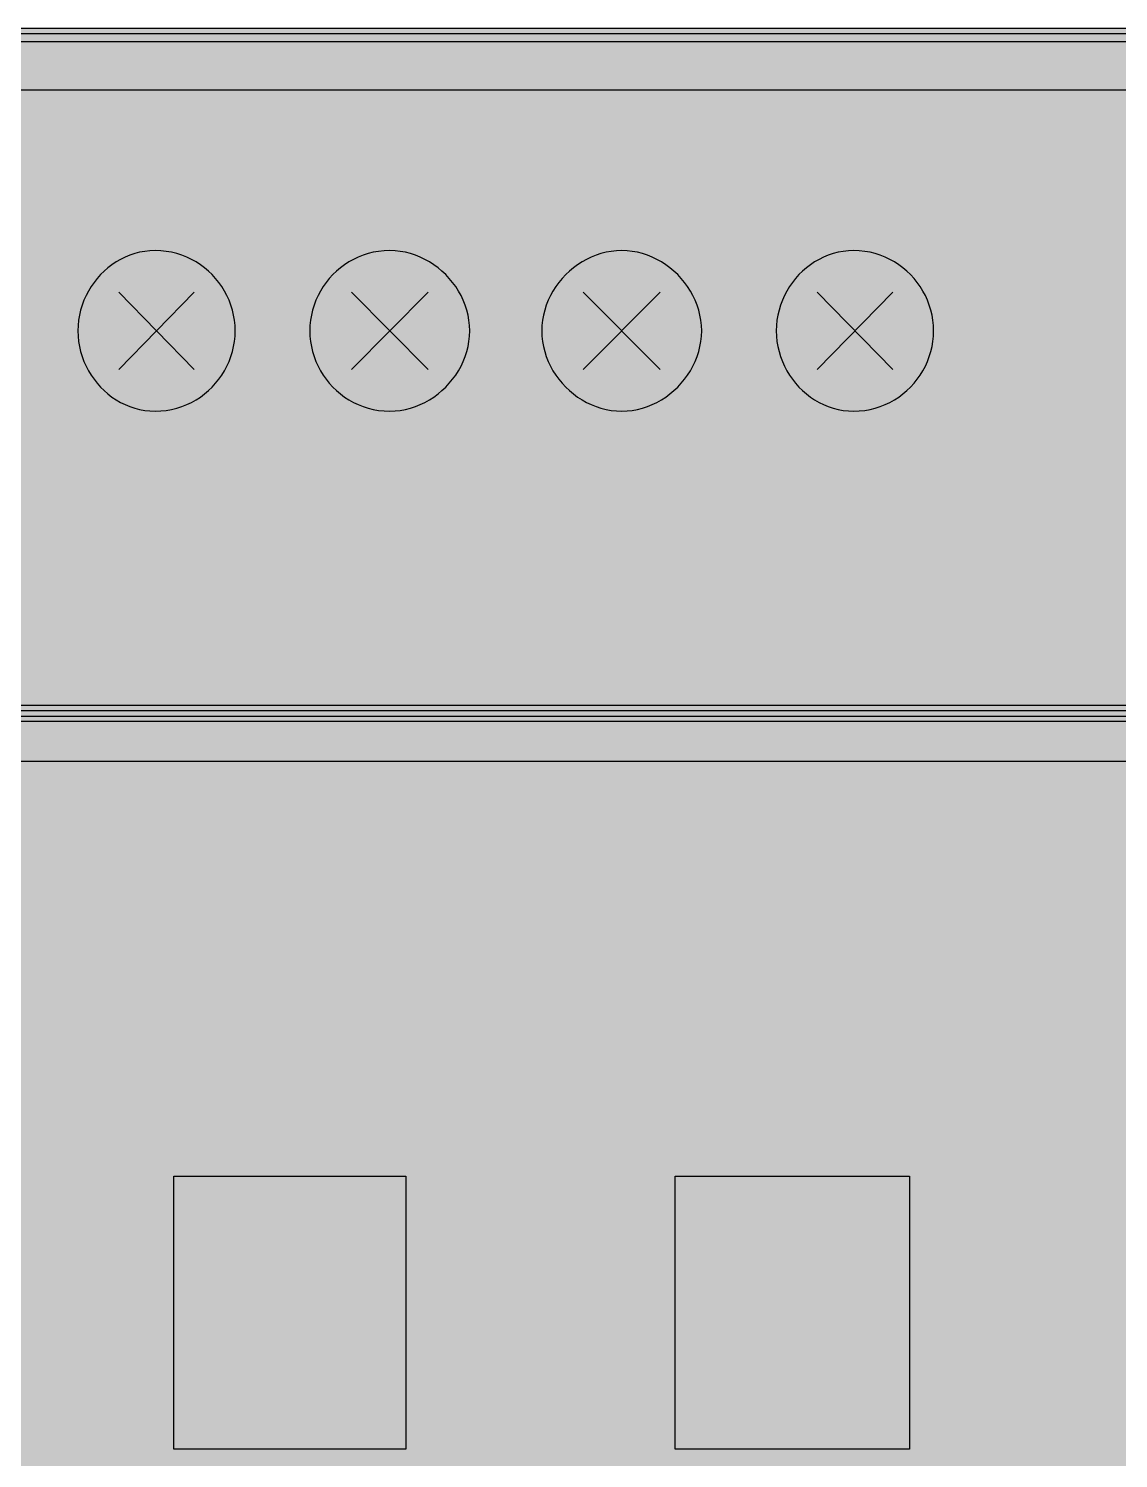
# Model space of a CAD drawing. Header units: millimetres. Extents: x 0 to 966, y -664 to 90.
# Drawn here: x 107.65 to 143.53, y -87.07 to -40 of the extents above; entities that cross this region are included whole.
import ezdxf

# ---------------------------------------------------------------- set-up
doc = ezdxf.new("R2010")
doc.units = ezdxf.units.MM
for name, color, linetype in [('HDL_BODY', 7, 'Continuous'), ('HDL_COLOUR', 7, 'Continuous'), ('HDL_DETAIL', 7, 'Continuous'), ('HDL_PRINT', 7, 'Continuous')]:
    doc.layers.add(name, color=color, linetype=linetype)

# ---------------------------------------------------------------- blocks, each defined once
blk = doc.blocks.new('M_R12.16.1-CD_FRONT')
at = {"layer": 'HDL_BODY', "true_color": 0x202126}
blk.add_hatch(color=250, dxfattribs=at).paths.add_polyline_path([(0, 0), (216, 0), (216, 90), (0, 90)])
at = {"layer": 'HDL_BODY', "true_color": 0x2a2a30}
blk.add_hatch(color=250, dxfattribs=at).paths.add_polyline_path([(0.4, 20.52), (215.6, 20.52), (215.6, 68.31), (0.4, 68.31)])
at = {"layer": 'HDL_COLOUR', "true_color": 0x1a332c}
for points in [[(114.452, 80.05), (114.446, 80.225), (114.428, 80.398), (114.4, 80.568), (114.36, 80.735), (114.31, 80.898), (114.25, 81.057), (114.18, 81.212), (114.1, 81.361), (114.011, 81.505), (113.914, 81.643), (113.808, 81.775), (113.694, 81.9), (113.572, 82.017), (113.443, 82.126), (113.306, 82.228), (113.163, 82.32), (113.014, 82.404), (112.858, 82.478), (112.697, 82.541), (112.531, 82.594), (112.359, 82.637), (112.183, 82.667), (112.003, 82.686), (111.818, 82.692), (111.644, 82.686), (111.473, 82.667), (111.306, 82.637), (111.142, 82.594), (110.983, 82.541), (110.828, 82.478), (110.678, 82.404), (110.534, 82.32), (110.395, 82.228), (110.263, 82.126), (110.137, 82.017), (110.018, 81.9), (109.907, 81.775), (109.803, 81.643), (109.707, 81.505), (109.619, 81.361), (109.541, 81.212), (109.472, 81.057), (109.412, 80.898), (109.362, 80.735), (109.323, 80.568), (109.294, 80.398), (109.277, 80.225), (109.271, 80.05), (109.277, 79.875), (109.294, 79.702), (109.323, 79.532), (109.362, 79.365), (109.412, 79.202), (109.472, 79.043), (109.541, 78.888), (109.619, 78.739), (109.707, 78.595), (109.803, 78.457), (109.907, 78.325), (110.018, 78.201), (110.137, 78.083), (110.263, 77.974), (110.395, 77.872), (110.534, 77.78), (110.678, 77.696), (110.828, 77.623), (110.983, 77.559), (111.142, 77.506), (111.306, 77.464), (111.473, 77.433), (111.644, 77.414), (111.818, 77.408), (112.003, 77.414), (112.183, 77.433), (112.359, 77.464), (112.531, 77.506), (112.697, 77.559), (112.858, 77.623), (113.014, 77.696), (113.163, 77.78), (113.306, 77.872), (113.443, 77.974), (113.572, 78.083), (113.694, 78.201), (113.808, 78.325), (113.914, 78.457), (114.011, 78.595), (114.1, 78.739), (114.18, 78.888), (114.25, 79.043), (114.31, 79.202), (114.36, 79.365), (114.4, 79.532), (114.428, 79.702), (114.446, 79.875), (114.452, 80.05)], [(122.174, 80.05), (122.168, 80.225), (122.149, 80.398), (122.119, 80.568), (122.077, 80.735), (122.024, 80.898), (121.96, 81.057), (121.887, 81.212), (121.803, 81.361), (121.711, 81.505), (121.61, 81.643), (121.501, 81.775), (121.384, 81.9), (121.26, 82.017), (121.129, 82.126), (120.991, 82.228), (120.848, 82.32), (120.699, 82.404), (120.545, 82.478), (120.386, 82.541), (120.223, 82.594), (120.057, 82.637), (119.888, 82.667), (119.715, 82.686), (119.541, 82.692), (119.356, 82.686), (119.175, 82.667), (118.999, 82.637), (118.827, 82.594), (118.661, 82.541), (118.5, 82.478), (118.344, 82.404), (118.195, 82.32), (118.052, 82.228), (117.915, 82.126), (117.786, 82.017), (117.664, 81.9), (117.55, 81.775), (117.444, 81.643), (117.347, 81.505), (117.258, 81.361), (117.179, 81.212), (117.109, 81.057), (117.049, 80.898), (116.999, 80.735), (116.959, 80.568), (116.931, 80.398), (116.913, 80.225), (116.907, 80.05), (116.913, 79.875), (116.931, 79.702), (116.959, 79.532), (116.999, 79.365), (117.049, 79.202), (117.109, 79.043), (117.179, 78.888), (117.258, 78.739), (117.347, 78.595), (117.444, 78.457), (117.55, 78.325), (117.664, 78.201), (117.786, 78.083), (117.915, 77.974), (118.052, 77.872), (118.195, 77.78), (118.344, 77.696), (118.5, 77.623), (118.661, 77.559), (118.827, 77.506), (118.999, 77.464), (119.175, 77.433), (119.356, 77.414), (119.541, 77.408), (119.715, 77.414), (119.888, 77.433), (120.057, 77.464), (120.223, 77.506), (120.386, 77.559), (120.545, 77.623), (120.699, 77.696), (120.848, 77.78), (120.991, 77.872), (121.129, 77.974), (121.26, 78.083), (121.384, 78.201), (121.501, 78.325), (121.61, 78.457), (121.711, 78.595), (121.803, 78.739), (121.887, 78.888), (121.96, 79.043), (122.024, 79.202), (122.077, 79.365), (122.119, 79.532), (122.149, 79.702), (122.168, 79.875), (122.174, 80.05)], [(129.811, 80.05), (129.804, 80.225), (129.786, 80.398), (129.755, 80.568), (129.713, 80.735), (129.66, 80.898), (129.597, 81.057), (129.523, 81.212), (129.44, 81.361), (129.348, 81.505), (129.247, 81.643), (129.138, 81.775), (129.021, 81.9), (128.896, 82.017), (128.765, 82.126), (128.628, 82.228), (128.484, 82.32), (128.335, 82.404), (128.181, 82.478), (128.023, 82.541), (127.86, 82.594), (127.694, 82.637), (127.524, 82.667), (127.352, 82.686), (127.177, 82.692), (127.003, 82.686), (126.831, 82.667), (126.661, 82.637), (126.495, 82.594), (126.332, 82.541), (126.174, 82.478), (126.02, 82.404), (125.871, 82.32), (125.727, 82.228), (125.59, 82.126), (125.458, 82.017), (125.334, 81.9), (125.217, 81.775), (125.108, 81.643), (125.007, 81.505), (124.915, 81.361), (124.832, 81.212), (124.758, 81.057), (124.694, 80.898), (124.642, 80.735), (124.6, 80.568), (124.569, 80.398), (124.55, 80.225), (124.544, 80.05), (124.55, 79.875), (124.569, 79.702), (124.6, 79.532), (124.642, 79.365), (124.694, 79.202), (124.758, 79.043), (124.832, 78.888), (124.915, 78.739), (125.007, 78.595), (125.108, 78.457), (125.217, 78.325), (125.334, 78.201), (125.458, 78.083), (125.59, 77.974), (125.727, 77.872), (125.871, 77.78), (126.02, 77.696), (126.174, 77.623), (126.332, 77.559), (126.495, 77.506), (126.661, 77.464), (126.831, 77.433), (127.003, 77.414), (127.177, 77.408), (127.352, 77.414), (127.524, 77.433), (127.694, 77.464), (127.86, 77.506), (128.023, 77.559), (128.181, 77.623), (128.335, 77.696), (128.484, 77.78), (128.628, 77.872), (128.765, 77.974), (128.896, 78.083), (129.021, 78.201), (129.138, 78.325), (129.247, 78.457), (129.348, 78.595), (129.44, 78.739), (129.523, 78.888), (129.597, 79.043), (129.66, 79.202), (129.713, 79.365), (129.755, 79.532), (129.786, 79.702), (129.804, 79.875), (129.811, 80.05)], [(137.447, 80.05), (137.441, 80.225), (137.424, 80.398), (137.395, 80.568), (137.356, 80.735), (137.306, 80.898), (137.245, 81.057), (137.175, 81.212), (137.096, 81.361), (137.007, 81.505), (136.909, 81.643), (136.803, 81.775), (136.689, 81.9), (136.567, 82.017), (136.438, 82.126), (136.302, 82.228), (136.159, 82.32), (136.009, 82.404), (135.854, 82.478), (135.693, 82.541), (135.526, 82.594), (135.355, 82.637), (135.179, 82.667), (134.998, 82.686), (134.814, 82.692), (134.64, 82.686), (134.469, 82.667), (134.301, 82.637), (134.138, 82.594), (133.978, 82.541), (133.823, 82.478), (133.674, 82.404), (133.529, 82.32), (133.391, 82.228), (133.258, 82.126), (133.133, 82.017), (133.014, 81.9), (132.902, 81.775), (132.798, 81.643), (132.702, 81.505), (132.615, 81.361), (132.536, 81.212), (132.467, 81.057), (132.407, 80.898), (132.358, 80.735), (132.318, 80.568), (132.29, 80.398), (132.272, 80.225), (132.266, 80.05), (132.272, 79.875), (132.29, 79.702), (132.318, 79.532), (132.358, 79.365), (132.407, 79.202), (132.467, 79.043), (132.536, 78.888), (132.615, 78.739), (132.702, 78.595), (132.798, 78.457), (132.902, 78.325), (133.014, 78.201), (133.133, 78.083), (133.258, 77.974), (133.391, 77.872), (133.529, 77.78), (133.674, 77.696), (133.823, 77.623), (133.978, 77.559), (134.138, 77.506), (134.301, 77.464), (134.469, 77.433), (134.64, 77.414), (134.814, 77.408), (134.998, 77.414), (135.179, 77.433), (135.355, 77.464), (135.526, 77.506), (135.693, 77.559), (135.854, 77.623), (136.009, 77.696), (136.159, 77.78), (136.302, 77.872), (136.438, 77.974), (136.567, 78.083), (136.689, 78.201), (136.803, 78.325), (136.909, 78.457), (137.007, 78.595), (137.096, 78.739), (137.175, 78.888), (137.245, 79.043), (137.306, 79.202), (137.356, 79.365), (137.395, 79.532), (137.424, 79.702), (137.441, 79.875), (137.447, 80.05)]]:
    blk.add_hatch(color=250, dxfattribs=at).paths.add_polyline_path(points)
at = {"layer": 'HDL_COLOUR', "true_color": 0x9ea4a8}
for points in [[(113.675, 80.05), (113.659, 80.291), (113.613, 80.529), (113.537, 80.758), (113.432, 80.975), (113.3, 81.176), (113.144, 81.358), (112.965, 81.517), (112.768, 81.652), (112.555, 81.759), (112.331, 81.837), (112.098, 81.884), (111.861, 81.9), (111.625, 81.884), (111.392, 81.837), (111.167, 81.759), (110.955, 81.652), (110.757, 81.517), (110.579, 81.358), (110.423, 81.176), (110.291, 80.975), (110.186, 80.758), (110.11, 80.529), (110.064, 80.291), (110.048, 80.05), (110.064, 79.809), (110.11, 79.571), (110.186, 79.342), (110.291, 79.125), (110.423, 78.924), (110.579, 78.742), (110.757, 78.583), (110.955, 78.448), (111.167, 78.341), (111.392, 78.264), (111.625, 78.216), (111.861, 78.2), (112.098, 78.216), (112.331, 78.264), (112.555, 78.341), (112.768, 78.448), (112.965, 78.583), (113.144, 78.742), (113.3, 78.924), (113.432, 79.125), (113.537, 79.342), (113.613, 79.571), (113.659, 79.809)], [(121.384, 80.05), (121.368, 80.291), (121.321, 80.529), (121.244, 80.758), (121.137, 80.975), (121.003, 81.176), (120.844, 81.358), (120.663, 81.517), (120.463, 81.652), (120.246, 81.759), (120.018, 81.837), (119.781, 81.884), (119.541, 81.9), (119.3, 81.884), (119.064, 81.837), (118.835, 81.759), (118.619, 81.652), (118.419, 81.517), (118.237, 81.358), (118.078, 81.176), (117.944, 80.975), (117.838, 80.758), (117.76, 80.529), (117.713, 80.291), (117.697, 80.05), (117.713, 79.809), (117.76, 79.571), (117.838, 79.342), (117.944, 79.125), (118.078, 78.924), (118.237, 78.742), (118.419, 78.583), (118.619, 78.448), (118.835, 78.341), (119.064, 78.264), (119.3, 78.216), (119.541, 78.2), (119.781, 78.216), (120.018, 78.264), (120.246, 78.341), (120.463, 78.448), (120.663, 78.583), (120.844, 78.742), (121.003, 78.924), (121.137, 79.125), (121.244, 79.342), (121.321, 79.571), (121.368, 79.809)], [(129.021, 80.05), (129.005, 80.291), (128.958, 80.529), (128.88, 80.758), (128.774, 80.975), (128.64, 81.176), (128.481, 81.358), (128.3, 81.517), (128.099, 81.652), (127.883, 81.759), (127.654, 81.837), (127.418, 81.884), (127.177, 81.9), (126.937, 81.884), (126.7, 81.837), (126.472, 81.759), (126.256, 81.652), (126.055, 81.517), (125.874, 81.358), (125.715, 81.176), (125.581, 80.975), (125.474, 80.758), (125.397, 80.529), (125.35, 80.291), (125.334, 80.05), (125.35, 79.809), (125.397, 79.571), (125.474, 79.342), (125.581, 79.125), (125.715, 78.924), (125.874, 78.742), (126.055, 78.583), (126.256, 78.448), (126.472, 78.341), (126.7, 78.264), (126.937, 78.216), (127.177, 78.2), (127.418, 78.216), (127.654, 78.264), (127.883, 78.341), (128.099, 78.448), (128.3, 78.583), (128.481, 78.742), (128.64, 78.924), (128.774, 79.125), (128.88, 79.342), (128.958, 79.571), (129.005, 79.809)], [(136.67, 80.05), (136.655, 80.291), (136.608, 80.529), (136.532, 80.758), (136.427, 80.975), (136.295, 81.176), (136.139, 81.358), (135.961, 81.517), (135.763, 81.652), (135.551, 81.759), (135.326, 81.837), (135.094, 81.884), (134.857, 81.9), (134.62, 81.884), (134.388, 81.837), (134.163, 81.759), (133.95, 81.652), (133.753, 81.517), (133.575, 81.358), (133.418, 81.176), (133.286, 80.975), (133.182, 80.758), (133.105, 80.529), (133.059, 80.291), (133.044, 80.05), (133.059, 79.809), (133.105, 79.571), (133.182, 79.342), (133.286, 79.125), (133.418, 78.924), (133.575, 78.742), (133.753, 78.583), (133.95, 78.448), (134.163, 78.341), (134.388, 78.264), (134.62, 78.216), (134.857, 78.2), (135.094, 78.216), (135.326, 78.264), (135.551, 78.341), (135.763, 78.448), (135.961, 78.583), (136.139, 78.742), (136.295, 78.924), (136.427, 79.125), (136.532, 79.342), (136.608, 79.571), (136.655, 79.809)]]:
    blk.add_hatch(color=253, dxfattribs=at).paths.add_polyline_path(points)
at = {"layer": 'HDL_COLOUR', "true_color": 0x0d0e11}
for points in [[(112.432, 52.222), (120.067, 52.222), (120.067, 43.24), (112.432, 43.24), (112.432, 52.222)], [(128.934, 52.222), (136.658, 52.222), (136.658, 43.24), (128.934, 43.24), (128.934, 52.222)]]:
    blk.add_hatch(color=168, dxfattribs=at).paths.add_polyline_path(points)
at = {"layer": 'HDL_COLOUR', "true_color": 0x37393d}
for points in [[(113.806, 47.551), (118.693, 47.551), (118.693, 49.078), (113.806, 49.078)], [(130.324, 47.551), (135.267, 47.551), (135.267, 49.078), (130.324, 49.078)]]:
    blk.add_hatch(color=250, dxfattribs=at).paths.add_polyline_path(points)
at = {"layer": 'HDL_PRINT', "true_color": 0xdee1e9}
for points in [[(116.472, 83.985), (113.753, 85.13), (113.836, 85.115), (111.818, 85.115), (112.038, 85.335), (112.038, 82.692), (111.599, 82.692), (111.599, 85.335), (111.818, 85.555), (113.836, 85.555), (113.922, 85.537), (116.641, 84.392), (116.472, 83.985)], [(117.171, 85.555), (119.541, 85.555), (119.76, 85.335), (119.76, 82.692), (119.322, 82.692), (119.322, 85.335), (119.541, 85.115), (117.171, 85.115), (117.171, 85.555)], [(131.831, 83.985), (129.112, 85.13), (129.195, 85.115), (127.177, 85.115), (127.397, 85.335), (127.397, 82.692), (126.958, 82.692), (126.958, 85.335), (127.177, 85.555), (129.195, 85.555), (129.28, 85.537), (132.003, 84.392), (131.831, 83.985)], [(132.53, 85.555), (134.814, 85.555), (135.033, 85.335), (135.033, 82.692), (134.595, 82.692), (134.595, 85.335), (134.814, 85.115), (132.53, 85.115), (132.53, 85.555)], [(111.38, 74.766), (110.939, 74.766), (110.939, 76.35), (110.907, 76.294), (110.869, 76.245), (110.826, 76.201), (110.779, 76.161), (110.728, 76.124), (110.674, 76.091), (110.617, 76.059), (110.559, 76.029), (110.5, 75.999), (110.5, 76.35), (110.534, 76.379), (110.567, 76.404), (110.6, 76.426), (110.633, 76.45), (110.666, 76.477), (110.699, 76.511), (110.732, 76.556), (110.764, 76.614), (110.825, 76.648), (110.879, 76.681), (110.924, 76.714), (110.961, 76.748), (110.99, 76.781), (111.011, 76.814), (111.023, 76.846), (111.027, 76.879), (111.38, 76.879), (111.38, 74.766)], [(111.904, 75.384), (112.257, 75.384), (112.263, 75.34), (112.28, 75.298), (112.301, 75.261), (112.323, 75.232), (112.339, 75.212), (112.346, 75.205), (112.383, 75.174), (112.42, 75.151), (112.457, 75.135), (112.495, 75.126), (112.532, 75.121), (112.569, 75.119), (112.606, 75.119), (112.613, 75.12), (112.633, 75.122), (112.662, 75.13), (112.698, 75.145), (112.74, 75.169), (112.784, 75.205), (112.816, 75.244), (112.839, 75.282), (112.854, 75.32), (112.863, 75.358), (112.868, 75.395), (112.87, 75.433), (112.87, 75.47), (112.87, 75.514), (112.867, 75.555), (112.859, 75.591), (112.845, 75.62), (112.82, 75.639), (112.784, 75.645), (112.746, 75.683), (112.718, 75.708), (112.695, 75.723), (112.672, 75.731), (112.644, 75.734), (112.606, 75.734), (112.555, 75.734), (112.508, 75.734), (112.468, 75.734), (112.441, 75.734), (112.432, 75.734), (112.432, 76.088), (112.469, 76.088), (112.507, 76.09), (112.545, 76.095), (112.582, 76.104), (112.62, 76.12), (112.657, 76.142), (112.695, 76.174), (112.733, 76.181), (112.758, 76.201), (112.773, 76.23), (112.781, 76.266), (112.784, 76.307), (112.784, 76.35), (112.784, 76.388), (112.781, 76.416), (112.773, 76.439), (112.758, 76.462), (112.733, 76.49), (112.695, 76.528), (112.688, 76.534), (112.669, 76.55), (112.64, 76.571), (112.604, 76.592), (112.563, 76.608), (112.52, 76.614), (112.513, 76.608), (112.494, 76.592), (112.465, 76.571), (112.429, 76.55), (112.388, 76.534), (112.346, 76.528), (112.341, 76.49), (112.328, 76.452), (112.311, 76.414), (112.292, 76.376), (112.274, 76.338), (112.262, 76.301), (112.257, 76.264), (111.904, 76.35), (111.909, 76.421), (111.922, 76.482), (111.939, 76.536), (111.958, 76.583), (111.976, 76.625), (111.988, 76.665), (111.993, 76.703), (112.031, 76.709), (112.069, 76.723), (112.106, 76.745), (112.144, 76.774), (112.181, 76.806), (112.219, 76.842), (112.257, 76.879), (112.301, 76.879), (112.345, 76.879), (112.389, 76.879), (112.432, 76.879), (112.476, 76.879), (112.52, 76.879), (112.602, 76.879), (112.673, 76.877), (112.735, 76.872), (112.79, 76.863), (112.841, 76.849), (112.891, 76.827), (112.94, 76.796), (112.991, 76.756), (113.048, 76.703), (113.08, 76.665), (113.102, 76.625), (113.118, 76.583), (113.127, 76.536), (113.132, 76.482), (113.133, 76.421), (113.134, 76.35), (113.13, 76.291), (113.121, 76.234), (113.105, 76.178), (113.082, 76.124), (113.053, 76.072), (113.017, 76.025), (112.975, 75.981), (112.926, 75.943), (112.87, 75.91), (112.913, 75.905), (112.961, 75.891), (113.011, 75.869), (113.058, 75.841), (113.097, 75.808), (113.124, 75.772), (113.134, 75.734), (113.171, 75.696), (113.207, 75.659), (113.24, 75.621), (113.268, 75.583), (113.289, 75.546), (113.303, 75.508), (113.308, 75.47), (113.305, 75.388), (113.296, 75.317), (113.28, 75.255), (113.257, 75.199), (113.228, 75.148), (113.193, 75.099), (113.151, 75.049), (113.103, 74.997), (113.048, 74.941), (113.011, 74.909), (112.966, 74.877), (112.916, 74.848), (112.86, 74.821), (112.801, 74.798), (112.738, 74.781), (112.673, 74.77), (112.606, 74.766), (112.525, 74.769), (112.455, 74.778), (112.393, 74.792), (112.338, 74.81), (112.287, 74.832), (112.238, 74.857), (112.189, 74.884), (112.137, 74.912), (112.082, 74.941), (112.049, 74.978), (112.017, 75.023), (111.987, 75.073), (111.96, 75.129), (111.937, 75.189), (111.92, 75.252), (111.908, 75.317), (111.904, 75.384)], [(114.627, 75.205), (115.592, 76.793), (116.383, 75.205), (114.627, 75.205)], [(119.014, 74.766), (118.575, 74.766), (118.575, 76.264), (118.517, 76.234), (118.459, 76.204), (118.4, 76.175), (118.342, 76.146), (118.283, 76.117), (118.225, 76.087), (118.166, 76.058), (118.107, 76.029), (118.048, 75.999), (118.048, 76.35), (118.085, 76.354), (118.128, 76.365), (118.175, 76.383), (118.224, 76.405), (118.273, 76.432), (118.32, 76.463), (118.363, 76.495), (118.4, 76.528), (118.434, 76.564), (118.467, 76.607), (118.499, 76.654), (118.532, 76.703), (118.565, 76.753), (118.598, 76.8), (118.631, 76.842), (118.664, 76.879), (119.014, 76.879), (119.014, 74.766)], [(126.65, 74.766), (126.301, 74.766), (126.301, 76.35), (126.241, 76.294), (126.182, 76.245), (126.124, 76.201), (126.065, 76.161), (126.007, 76.124), (125.948, 76.091), (125.89, 76.059), (125.832, 76.029), (125.773, 75.999), (125.773, 76.35), (125.809, 76.379), (125.852, 76.404), (125.899, 76.426), (125.948, 76.45), (125.997, 76.477), (126.044, 76.511), (126.087, 76.556), (126.123, 76.614), (126.161, 76.652), (126.199, 76.691), (126.237, 76.729), (126.275, 76.767), (126.312, 76.804), (126.349, 76.842), (126.386, 76.879), (126.65, 76.879), (126.65, 74.766)], [(127.266, 75.384), (127.616, 75.384), (127.622, 75.34), (127.639, 75.298), (127.66, 75.261), (127.682, 75.232), (127.698, 75.212), (127.705, 75.205), (127.742, 75.174), (127.779, 75.151), (127.816, 75.135), (127.854, 75.126), (127.892, 75.121), (127.93, 75.119), (127.968, 75.119), (127.975, 75.12), (127.994, 75.122), (128.022, 75.13), (128.058, 75.145), (128.099, 75.169), (128.143, 75.205), (128.175, 75.244), (128.198, 75.282), (128.213, 75.32), (128.222, 75.358), (128.227, 75.395), (128.229, 75.433), (128.229, 75.47), (128.229, 75.54), (128.227, 75.601), (128.222, 75.655), (128.213, 75.702), (128.198, 75.745), (128.175, 75.785), (128.143, 75.824), (128.105, 75.828), (128.067, 75.841), (128.03, 75.858), (127.992, 75.876), (127.955, 75.893), (127.917, 75.905), (127.879, 75.91), (127.841, 75.905), (127.804, 75.891), (127.766, 75.869), (127.729, 75.841), (127.691, 75.808), (127.654, 75.772), (127.616, 75.734), (127.266, 75.734), (127.441, 76.879), (128.493, 76.879), (128.493, 76.528), (127.791, 76.528), (127.705, 76.174), (127.748, 76.174), (127.791, 76.174), (127.835, 76.174), (127.879, 76.174), (127.924, 76.174), (127.968, 76.174), (128.026, 76.174), (128.085, 76.172), (128.143, 76.168), (128.201, 76.159), (128.26, 76.144), (128.318, 76.122), (128.376, 76.092), (128.434, 76.051), (128.493, 75.999), (128.496, 75.966), (128.504, 75.927), (128.516, 75.881), (128.53, 75.829), (128.544, 75.77), (128.558, 75.705), (128.57, 75.633), (128.578, 75.555), (128.581, 75.47), (128.578, 75.408), (128.568, 75.352), (128.553, 75.3), (128.537, 75.25), (128.521, 75.2), (128.506, 75.148), (128.496, 75.092), (128.493, 75.03), (128.44, 74.98), (128.387, 74.935), (128.333, 74.896), (128.277, 74.861), (128.219, 74.832), (128.159, 74.808), (128.095, 74.79), (128.028, 74.776), (127.956, 74.768), (127.879, 74.766), (127.814, 74.77), (127.749, 74.781), (127.687, 74.798), (127.627, 74.821), (127.571, 74.848), (127.521, 74.877), (127.477, 74.909), (127.441, 74.941), (127.408, 74.978), (127.376, 75.023), (127.347, 75.073), (127.32, 75.129), (127.298, 75.189), (127.281, 75.252), (127.27, 75.317), (127.266, 75.384)], [(130.16, 75.205), (130.951, 76.793), (131.917, 75.205), (130.16, 75.205)], [(134.375, 74.766), (133.934, 74.766), (133.934, 76.35), (133.876, 76.294), (133.818, 76.245), (133.759, 76.201), (133.701, 76.161), (133.643, 76.124), (133.585, 76.091), (133.526, 76.059), (133.468, 76.029), (133.41, 75.999), (133.41, 76.35), (133.446, 76.379), (133.489, 76.403), (133.535, 76.422), (133.585, 76.439), (133.634, 76.456), (133.681, 76.475), (133.723, 76.498), (133.759, 76.528), (133.817, 76.59), (133.862, 76.645), (133.896, 76.693), (133.923, 76.737), (133.947, 76.776), (133.969, 76.812), (133.993, 76.846), (134.023, 76.879), (134.375, 76.879), (134.375, 74.766)], [(115.678, 73.006), (115.678, 73.357), (116.644, 73.357), (116.644, 72.477), (116.612, 72.447), (116.574, 72.418), (116.531, 72.389), (116.483, 72.359), (116.432, 72.33), (116.378, 72.301), (116.321, 72.272), (116.264, 72.242), (116.205, 72.212), (116.147, 72.209), (116.089, 72.201), (116.031, 72.189), (115.972, 72.175), (115.914, 72.16), (115.855, 72.146), (115.796, 72.135), (115.737, 72.126), (115.678, 72.123), (115.602, 72.126), (115.531, 72.133), (115.464, 72.145), (115.4, 72.16), (115.339, 72.179), (115.281, 72.2), (115.225, 72.224), (115.171, 72.249), (115.118, 72.275), (115.065, 72.302), (115.007, 72.334), (114.949, 72.371), (114.893, 72.414), (114.839, 72.462), (114.788, 72.513), (114.741, 72.567), (114.698, 72.624), (114.659, 72.682), (114.627, 72.741), (114.6, 72.8), (114.579, 72.859), (114.564, 72.92), (114.553, 72.983), (114.545, 73.049), (114.541, 73.119), (114.539, 73.193), (114.538, 73.272), (114.538, 73.357), (114.538, 73.412), (114.539, 73.471), (114.542, 73.534), (114.549, 73.599), (114.56, 73.664), (114.576, 73.73), (114.599, 73.795), (114.629, 73.858), (114.667, 73.917), (114.715, 73.972), (114.744, 74.028), (114.774, 74.078), (114.805, 74.123), (114.839, 74.164), (114.876, 74.2), (114.916, 74.234), (114.96, 74.266), (115.01, 74.296), (115.065, 74.326), (115.118, 74.352), (115.171, 74.378), (115.225, 74.403), (115.281, 74.426), (115.339, 74.447), (115.4, 74.465), (115.464, 74.48), (115.531, 74.491), (115.602, 74.499), (115.678, 74.501), (115.755, 74.499), (115.827, 74.491), (115.894, 74.48), (115.959, 74.465), (116.02, 74.447), (116.078, 74.426), (116.134, 74.403), (116.188, 74.378), (116.242, 74.352), (116.294, 74.326), (116.349, 74.267), (116.398, 74.208), (116.44, 74.15), (116.476, 74.091), (116.505, 74.032), (116.528, 73.973), (116.545, 73.914), (116.555, 73.855), (116.558, 73.797), (116.119, 73.71), (116.114, 73.748), (116.1, 73.785), (116.078, 73.822), (116.049, 73.86), (116.016, 73.898), (115.98, 73.935), (115.942, 73.972), (115.905, 74.005), (115.867, 74.029), (115.83, 74.045), (115.792, 74.054), (115.754, 74.059), (115.716, 74.061), (115.678, 74.061), (115.597, 74.058), (115.527, 74.049), (115.465, 74.035), (115.41, 74.016), (115.359, 73.994), (115.309, 73.97), (115.26, 73.943), (115.209, 73.915), (115.154, 73.886), (115.124, 73.853), (115.096, 73.814), (115.068, 73.768), (115.043, 73.716), (115.021, 73.657), (115.002, 73.592), (114.988, 73.52), (114.979, 73.442), (114.976, 73.357), (114.979, 73.278), (114.986, 73.199), (114.998, 73.124), (115.013, 73.051), (115.032, 72.982), (115.053, 72.919), (115.076, 72.862), (115.101, 72.813), (115.127, 72.773), (115.154, 72.741), (115.209, 72.688), (115.259, 72.647), (115.306, 72.616), (115.351, 72.594), (115.395, 72.579), (115.44, 72.57), (115.487, 72.565), (115.537, 72.563), (115.592, 72.563), (115.662, 72.563), (115.723, 72.563), (115.776, 72.563), (115.823, 72.563), (115.865, 72.563), (115.905, 72.563), (115.942, 72.563), (115.98, 72.596), (116.018, 72.622), (116.056, 72.643), (116.094, 72.662), (116.131, 72.683), (116.168, 72.708), (116.205, 72.741), (116.205, 73.006), (115.678, 73.006)], [(130.074, 72.212), (130.074, 74.415), (130.602, 74.415), (130.602, 73.532), (131.478, 73.532), (131.478, 74.415), (131.917, 74.415), (131.917, 72.212), (131.478, 72.212), (131.478, 73.181), (130.602, 73.181), (130.602, 72.212), (130.074, 72.212)], [(109.887, 52.133), (110.326, 52.133), (110.326, 49.315), (109.887, 49.315), (109.887, 52.133)], [(126.386, 52.133), (126.825, 52.133), (126.825, 49.315), (126.386, 49.315), (126.386, 52.133)]]:
    blk.add_hatch(color=254, dxfattribs=at).paths.add_polyline_path(points)
h = blk.add_hatch(color=254, dxfattribs=at)
h.paths.add_polyline_path([(120.243, 74.766), (120.243, 75.205), (119.541, 75.205), (119.541, 75.559), (120.332, 76.879), (120.681, 76.879), (120.681, 75.559), (120.945, 75.559), (120.945, 75.205), (120.681, 75.205), (120.681, 74.766), (120.243, 74.766)])
h.paths.add_polyline_path([(120.243, 75.559), (120.243, 76.264), (119.893, 75.559), (120.243, 75.559)])
h = blk.add_hatch(color=254, dxfattribs=at)
h.paths.add_polyline_path([(136.218, 76.35), (135.865, 76.35), (135.829, 76.388), (135.805, 76.416), (135.79, 76.439), (135.783, 76.462), (135.78, 76.49), (135.78, 76.528), (135.742, 76.534), (135.714, 76.55), (135.691, 76.571), (135.668, 76.592), (135.64, 76.608), (135.602, 76.614), (135.565, 76.609), (135.53, 76.595), (135.497, 76.573), (135.469, 76.545), (135.447, 76.513), (135.432, 76.477), (135.427, 76.439), (135.398, 76.409), (135.369, 76.378), (135.342, 76.344), (135.318, 76.306), (135.296, 76.262), (135.278, 76.211), (135.264, 76.151), (135.255, 76.081), (135.252, 75.999), (135.289, 76.032), (135.332, 76.064), (135.383, 76.094), (135.438, 76.12), (135.498, 76.142), (135.561, 76.16), (135.625, 76.171), (135.691, 76.174), (135.728, 76.171), (135.771, 76.16), (135.818, 76.142), (135.867, 76.12), (135.916, 76.094), (135.963, 76.064), (136.006, 76.032), (136.043, 75.999), (136.095, 75.94), (136.136, 75.882), (136.166, 75.823), (136.188, 75.764), (136.203, 75.705), (136.211, 75.646), (136.216, 75.587), (136.218, 75.529), (136.218, 75.47), (136.218, 75.412), (136.216, 75.353), (136.211, 75.294), (136.203, 75.236), (136.188, 75.177), (136.166, 75.118), (136.136, 75.059), (136.095, 75), (136.043, 74.941), (136.006, 74.909), (135.962, 74.877), (135.911, 74.848), (135.856, 74.821), (135.796, 74.798), (135.733, 74.781), (135.668, 74.77), (135.602, 74.766), (135.525, 74.768), (135.454, 74.776), (135.389, 74.79), (135.328, 74.808), (135.273, 74.832), (135.223, 74.861), (135.179, 74.896), (135.14, 74.935), (135.106, 74.98), (135.077, 75.03), (135.033, 75.08), (134.997, 75.135), (134.968, 75.193), (134.946, 75.257), (134.929, 75.324), (134.916, 75.397), (134.908, 75.473), (134.903, 75.554), (134.901, 75.64), (134.9, 75.729), (134.9, 75.824), (134.9, 75.917), (134.901, 76.006), (134.903, 76.091), (134.908, 76.172), (134.916, 76.248), (134.929, 76.32), (134.946, 76.388), (134.968, 76.451), (134.997, 76.51), (135.033, 76.564), (135.077, 76.614), (135.136, 76.67), (135.194, 76.72), (135.252, 76.762), (135.311, 76.798), (135.369, 76.827), (135.427, 76.85), (135.485, 76.866), (135.544, 76.876), (135.602, 76.879), (135.668, 76.879), (135.733, 76.877), (135.796, 76.874), (135.856, 76.868), (135.911, 76.858), (135.962, 76.842), (136.006, 76.821), (136.043, 76.793), (136.075, 76.755), (136.107, 76.711), (136.136, 76.66), (136.163, 76.605), (136.185, 76.545), (136.203, 76.482), (136.214, 76.416), (136.218, 76.35)])
h.paths.add_polyline_path([(135.338, 75.47), (135.338, 75.433), (135.34, 75.395), (135.345, 75.358), (135.355, 75.32), (135.371, 75.282), (135.394, 75.244), (135.427, 75.205), (135.434, 75.169), (135.453, 75.145), (135.482, 75.13), (135.518, 75.122), (135.559, 75.12), (135.602, 75.119), (135.646, 75.12), (135.687, 75.122), (135.724, 75.13), (135.753, 75.145), (135.773, 75.169), (135.78, 75.205), (135.811, 75.211), (135.834, 75.227), (135.849, 75.254), (135.859, 75.292), (135.863, 75.341), (135.865, 75.4), (135.865, 75.47), (135.865, 75.54), (135.863, 75.599), (135.859, 75.648), (135.849, 75.686), (135.834, 75.713), (135.811, 75.729), (135.78, 75.734), (135.742, 75.772), (135.714, 75.797), (135.691, 75.813), (135.668, 75.82), (135.64, 75.823), (135.602, 75.824), (135.559, 75.823), (135.518, 75.82), (135.482, 75.813), (135.453, 75.797), (135.434, 75.772), (135.427, 75.734), (135.394, 75.729), (135.371, 75.713), (135.355, 75.686), (135.345, 75.648), (135.34, 75.599), (135.338, 75.54), (135.338, 75.47)])
h = blk.add_hatch(color=254, dxfattribs=at)
h.paths.add_polyline_path([(111.027, 44.735), (111.026, 44.647), (111.02, 44.559), (111.012, 44.471), (111.001, 44.383), (110.988, 44.295), (110.972, 44.207), (110.955, 44.119), (110.936, 44.031), (110.916, 43.943), (110.895, 43.855), (110.874, 43.767), (110.853, 43.68), (110.803, 43.61), (110.749, 43.545), (110.692, 43.485), (110.631, 43.431), (110.568, 43.382), (110.502, 43.34), (110.434, 43.305), (110.365, 43.277), (110.294, 43.257), (110.223, 43.244), (110.151, 43.24), (110.057, 43.244), (109.968, 43.257), (109.884, 43.277), (109.806, 43.305), (109.733, 43.34), (109.668, 43.382), (109.609, 43.431), (109.557, 43.485), (109.513, 43.545), (109.476, 43.61), (109.449, 43.68), (109.408, 43.767), (109.374, 43.855), (109.346, 43.943), (109.324, 44.031), (109.306, 44.119), (109.293, 44.207), (109.284, 44.295), (109.278, 44.383), (109.274, 44.471), (109.272, 44.559), (109.271, 44.647), (109.271, 44.735), (109.271, 44.842), (109.272, 44.942), (109.274, 45.036), (109.278, 45.124), (109.284, 45.207), (109.293, 45.286), (109.306, 45.361), (109.324, 45.433), (109.346, 45.503), (109.374, 45.571), (109.408, 45.637), (109.449, 45.704), (109.474, 45.787), (109.506, 45.859), (109.545, 45.922), (109.59, 45.976), (109.642, 46.021), (109.7, 46.058), (109.763, 46.087), (109.831, 46.11), (109.904, 46.127), (109.982, 46.138), (110.064, 46.145), (110.151, 46.146), (110.223, 46.144), (110.294, 46.137), (110.365, 46.123), (110.434, 46.103), (110.502, 46.075), (110.568, 46.038), (110.631, 45.993), (110.692, 45.938), (110.749, 45.871), (110.803, 45.794), (110.853, 45.704), (110.874, 45.637), (110.895, 45.571), (110.916, 45.503), (110.936, 45.433), (110.955, 45.361), (110.972, 45.286), (110.988, 45.207), (111.001, 45.124), (111.012, 45.036), (111.02, 44.942), (111.026, 44.842), (111.027, 44.735)])
h.paths.add_polyline_path([(110.678, 44.735), (110.676, 44.849), (110.67, 44.951), (110.66, 45.043), (110.647, 45.125), (110.631, 45.198), (110.613, 45.264), (110.593, 45.324), (110.571, 45.379), (110.548, 45.431), (110.524, 45.48), (110.5, 45.528), (110.471, 45.61), (110.442, 45.68), (110.41, 45.738), (110.377, 45.785), (110.34, 45.822), (110.3, 45.849), (110.255, 45.868), (110.206, 45.879), (110.151, 45.882), (110.077, 45.879), (110.012, 45.871), (109.956, 45.856), (109.907, 45.834), (109.865, 45.804), (109.828, 45.767), (109.795, 45.721), (109.766, 45.667), (109.738, 45.602), (109.712, 45.528), (109.688, 45.48), (109.664, 45.431), (109.641, 45.379), (109.62, 45.324), (109.599, 45.264), (109.581, 45.198), (109.566, 45.125), (109.553, 45.043), (109.543, 44.951), (109.537, 44.849), (109.535, 44.735), (109.537, 44.641), (109.543, 44.552), (109.553, 44.467), (109.566, 44.386), (109.581, 44.31), (109.599, 44.238), (109.62, 44.171), (109.641, 44.107), (109.664, 44.049), (109.688, 43.994), (109.712, 43.944), (109.738, 43.87), (109.766, 43.806), (109.795, 43.751), (109.828, 43.705), (109.865, 43.668), (109.907, 43.639), (109.956, 43.617), (110.012, 43.602), (110.077, 43.593), (110.151, 43.59), (110.206, 43.594), (110.255, 43.605), (110.3, 43.623), (110.34, 43.651), (110.377, 43.688), (110.41, 43.735), (110.442, 43.793), (110.471, 43.862), (110.5, 43.944), (110.524, 43.994), (110.548, 44.049), (110.571, 44.107), (110.593, 44.171), (110.613, 44.238), (110.631, 44.31), (110.647, 44.386), (110.66, 44.467), (110.67, 44.552), (110.676, 44.641), (110.678, 44.735)])
h = blk.add_hatch(color=254, dxfattribs=at)
h.paths.add_polyline_path([(127.527, 44.735), (127.525, 44.647), (127.52, 44.559), (127.512, 44.471), (127.501, 44.383), (127.488, 44.295), (127.473, 44.207), (127.456, 44.119), (127.437, 44.031), (127.417, 43.943), (127.396, 43.855), (127.374, 43.767), (127.352, 43.68), (127.302, 43.61), (127.249, 43.545), (127.191, 43.485), (127.13, 43.431), (127.067, 43.382), (127.001, 43.34), (126.933, 43.305), (126.864, 43.277), (126.793, 43.257), (126.722, 43.244), (126.65, 43.24), (126.578, 43.244), (126.507, 43.257), (126.436, 43.277), (126.367, 43.305), (126.299, 43.34), (126.233, 43.382), (126.17, 43.431), (126.109, 43.485), (126.052, 43.545), (125.998, 43.61), (125.948, 43.68), (125.908, 43.767), (125.874, 43.855), (125.847, 43.943), (125.825, 44.031), (125.808, 44.119), (125.795, 44.207), (125.786, 44.295), (125.78, 44.383), (125.776, 44.471), (125.774, 44.559), (125.773, 44.647), (125.773, 44.735), (125.773, 44.842), (125.774, 44.942), (125.776, 45.036), (125.78, 45.124), (125.786, 45.207), (125.795, 45.286), (125.808, 45.361), (125.825, 45.433), (125.847, 45.503), (125.874, 45.571), (125.908, 45.637), (125.948, 45.704), (125.998, 45.794), (126.052, 45.871), (126.109, 45.938), (126.17, 45.993), (126.233, 46.038), (126.299, 46.075), (126.367, 46.103), (126.436, 46.123), (126.507, 46.137), (126.578, 46.144), (126.65, 46.146), (126.722, 46.144), (126.793, 46.137), (126.864, 46.123), (126.933, 46.103), (127.001, 46.075), (127.067, 46.038), (127.13, 45.993), (127.191, 45.938), (127.249, 45.871), (127.302, 45.794), (127.352, 45.704), (127.374, 45.637), (127.396, 45.571), (127.417, 45.503), (127.437, 45.433), (127.456, 45.361), (127.473, 45.286), (127.488, 45.207), (127.501, 45.124), (127.512, 45.036), (127.52, 44.942), (127.525, 44.842), (127.527, 44.735)])
h.paths.add_polyline_path([(127.177, 44.735), (127.175, 44.849), (127.169, 44.951), (127.159, 45.043), (127.147, 45.125), (127.131, 45.198), (127.113, 45.264), (127.093, 45.324), (127.072, 45.379), (127.049, 45.431), (127.026, 45.48), (127.003, 45.528), (126.973, 45.61), (126.942, 45.68), (126.911, 45.738), (126.877, 45.785), (126.84, 45.822), (126.799, 45.849), (126.755, 45.868), (126.705, 45.879), (126.65, 45.882), (126.571, 45.879), (126.51, 45.868), (126.461, 45.849), (126.424, 45.822), (126.395, 45.785), (126.371, 45.738), (126.349, 45.68), (126.326, 45.61), (126.301, 45.528), (126.276, 45.48), (126.253, 45.431), (126.23, 45.379), (126.208, 45.324), (126.188, 45.264), (126.17, 45.198), (126.154, 45.125), (126.141, 45.043), (126.131, 44.951), (126.125, 44.849), (126.123, 44.735), (126.125, 44.641), (126.131, 44.552), (126.141, 44.467), (126.154, 44.386), (126.17, 44.31), (126.188, 44.238), (126.208, 44.171), (126.23, 44.107), (126.253, 44.049), (126.276, 43.994), (126.301, 43.944), (126.326, 43.862), (126.349, 43.793), (126.371, 43.735), (126.395, 43.688), (126.424, 43.651), (126.461, 43.623), (126.51, 43.605), (126.571, 43.594), (126.65, 43.59), (126.705, 43.594), (126.755, 43.605), (126.799, 43.623), (126.84, 43.651), (126.877, 43.688), (126.911, 43.735), (126.942, 43.793), (126.973, 43.862), (127.003, 43.944), (127.026, 43.994), (127.049, 44.049), (127.072, 44.107), (127.093, 44.171), (127.113, 44.238), (127.131, 44.31), (127.147, 44.386), (127.159, 44.467), (127.169, 44.552), (127.175, 44.641), (127.177, 44.735)])
at = {"layer": 'HDL_DETAIL', "color": 251, "true_color": 0x52555c}
for points in [[(0.352, 0.176), (215.824, 0.176), (215.824, 90), (0.352, 90), (0.352, 0.176)], [(0.001, 0), (216, 0), (216, 89.824), (0.001, 89.824), (0.001, 0)], [(114.452, 80.05), (114.446, 80.225), (114.428, 80.398), (114.4, 80.568), (114.36, 80.735), (114.31, 80.898), (114.25, 81.057), (114.18, 81.212), (114.1, 81.361), (114.011, 81.505), (113.914, 81.643), (113.808, 81.775), (113.694, 81.9), (113.572, 82.017), (113.443, 82.126), (113.306, 82.228), (113.163, 82.32), (113.014, 82.404), (112.858, 82.478), (112.697, 82.541), (112.531, 82.594), (112.359, 82.637), (112.183, 82.667), (112.003, 82.686), (111.818, 82.692), (111.644, 82.686), (111.473, 82.667), (111.306, 82.637), (111.142, 82.594), (110.983, 82.541), (110.828, 82.478), (110.678, 82.404), (110.534, 82.32), (110.395, 82.228), (110.263, 82.126), (110.137, 82.017), (110.018, 81.9), (109.907, 81.775), (109.803, 81.643), (109.707, 81.505), (109.619, 81.361), (109.541, 81.212), (109.472, 81.057), (109.412, 80.898), (109.362, 80.735), (109.323, 80.568), (109.294, 80.398), (109.277, 80.225), (109.271, 80.05), (109.277, 79.875), (109.294, 79.702), (109.323, 79.532), (109.362, 79.365), (109.412, 79.202), (109.472, 79.043), (109.541, 78.888), (109.619, 78.739), (109.707, 78.595), (109.803, 78.457), (109.907, 78.325), (110.018, 78.201), (110.137, 78.083), (110.263, 77.974), (110.395, 77.872), (110.534, 77.78), (110.678, 77.696), (110.828, 77.623), (110.983, 77.559), (111.142, 77.506), (111.306, 77.464), (111.473, 77.433), (111.644, 77.414), (111.818, 77.408), (112.003, 77.414), (112.183, 77.433), (112.359, 77.464), (112.531, 77.506), (112.697, 77.559), (112.858, 77.623), (113.014, 77.696), (113.163, 77.78), (113.306, 77.872), (113.443, 77.974), (113.572, 78.083), (113.694, 78.201), (113.808, 78.325), (113.914, 78.457), (114.011, 78.595), (114.1, 78.739), (114.18, 78.888), (114.25, 79.043), (114.31, 79.202), (114.36, 79.365), (114.4, 79.532), (114.428, 79.702), (114.446, 79.875), (114.452, 80.05)], [(122.174, 80.05), (122.168, 80.225), (122.149, 80.398), (122.119, 80.568), (122.077, 80.735), (122.024, 80.898), (121.96, 81.057), (121.887, 81.212), (121.803, 81.361), (121.711, 81.505), (121.61, 81.643), (121.501, 81.775), (121.384, 81.9), (121.26, 82.017), (121.129, 82.126), (120.991, 82.228), (120.848, 82.32), (120.699, 82.404), (120.545, 82.478), (120.386, 82.541), (120.223, 82.594), (120.057, 82.637), (119.888, 82.667), (119.715, 82.686), (119.541, 82.692), (119.356, 82.686), (119.175, 82.667), (118.999, 82.637), (118.827, 82.594), (118.661, 82.541), (118.5, 82.478), (118.344, 82.404), (118.195, 82.32), (118.052, 82.228), (117.915, 82.126), (117.786, 82.017), (117.664, 81.9), (117.55, 81.775), (117.444, 81.643), (117.347, 81.505), (117.258, 81.361), (117.179, 81.212), (117.109, 81.057), (117.049, 80.898), (116.999, 80.735), (116.959, 80.568), (116.931, 80.398), (116.913, 80.225), (116.907, 80.05), (116.913, 79.875), (116.931, 79.702), (116.959, 79.532), (116.999, 79.365), (117.049, 79.202), (117.109, 79.043), (117.179, 78.888), (117.258, 78.739), (117.347, 78.595), (117.444, 78.457), (117.55, 78.325), (117.664, 78.201), (117.786, 78.083), (117.915, 77.974), (118.052, 77.872), (118.195, 77.78), (118.344, 77.696), (118.5, 77.623), (118.661, 77.559), (118.827, 77.506), (118.999, 77.464), (119.175, 77.433), (119.356, 77.414), (119.541, 77.408), (119.715, 77.414), (119.888, 77.433), (120.057, 77.464), (120.223, 77.506), (120.386, 77.559), (120.545, 77.623), (120.699, 77.696), (120.848, 77.78), (120.991, 77.872), (121.129, 77.974), (121.26, 78.083), (121.384, 78.201), (121.501, 78.325), (121.61, 78.457), (121.711, 78.595), (121.803, 78.739), (121.887, 78.888), (121.96, 79.043), (122.024, 79.202), (122.077, 79.365), (122.119, 79.532), (122.149, 79.702), (122.168, 79.875), (122.174, 80.05)], [(129.811, 80.05), (129.804, 80.225), (129.786, 80.398), (129.755, 80.568), (129.713, 80.735), (129.66, 80.898), (129.597, 81.057), (129.523, 81.212), (129.44, 81.361), (129.348, 81.505), (129.247, 81.643), (129.138, 81.775), (129.021, 81.9), (128.896, 82.017), (128.765, 82.126), (128.628, 82.228), (128.484, 82.32), (128.335, 82.404), (128.181, 82.478), (128.023, 82.541), (127.86, 82.594), (127.694, 82.637), (127.524, 82.667), (127.352, 82.686), (127.177, 82.692), (127.003, 82.686), (126.831, 82.667), (126.661, 82.637), (126.495, 82.594), (126.332, 82.541), (126.174, 82.478), (126.02, 82.404), (125.871, 82.32), (125.727, 82.228), (125.59, 82.126), (125.458, 82.017), (125.334, 81.9), (125.217, 81.775), (125.108, 81.643), (125.007, 81.505), (124.915, 81.361), (124.832, 81.212), (124.758, 81.057), (124.694, 80.898), (124.642, 80.735), (124.6, 80.568), (124.569, 80.398), (124.55, 80.225), (124.544, 80.05), (124.55, 79.875), (124.569, 79.702), (124.6, 79.532), (124.642, 79.365), (124.694, 79.202), (124.758, 79.043), (124.832, 78.888), (124.915, 78.739), (125.007, 78.595), (125.108, 78.457), (125.217, 78.325), (125.334, 78.201), (125.458, 78.083), (125.59, 77.974), (125.727, 77.872), (125.871, 77.78), (126.02, 77.696), (126.174, 77.623), (126.332, 77.559), (126.495, 77.506), (126.661, 77.464), (126.831, 77.433), (127.003, 77.414), (127.177, 77.408), (127.352, 77.414), (127.524, 77.433), (127.694, 77.464), (127.86, 77.506), (128.023, 77.559), (128.181, 77.623), (128.335, 77.696), (128.484, 77.78), (128.628, 77.872), (128.765, 77.974), (128.896, 78.083), (129.021, 78.201), (129.138, 78.325), (129.247, 78.457), (129.348, 78.595), (129.44, 78.739), (129.523, 78.888), (129.597, 79.043), (129.66, 79.202), (129.713, 79.365), (129.755, 79.532), (129.786, 79.702), (129.804, 79.875), (129.811, 80.05)], [(137.447, 80.05), (137.441, 80.225), (137.424, 80.398), (137.395, 80.568), (137.356, 80.735), (137.306, 80.898), (137.245, 81.057), (137.175, 81.212), (137.096, 81.361), (137.007, 81.505), (136.909, 81.643), (136.803, 81.775), (136.689, 81.9), (136.567, 82.017), (136.438, 82.126), (136.302, 82.228), (136.159, 82.32), (136.009, 82.404), (135.854, 82.478), (135.693, 82.541), (135.526, 82.594), (135.355, 82.637), (135.179, 82.667), (134.998, 82.686), (134.814, 82.692), (134.64, 82.686), (134.469, 82.667), (134.301, 82.637), (134.138, 82.594), (133.978, 82.541), (133.823, 82.478), (133.674, 82.404), (133.529, 82.32), (133.391, 82.228), (133.258, 82.126), (133.133, 82.017), (133.014, 81.9), (132.902, 81.775), (132.798, 81.643), (132.702, 81.505), (132.615, 81.361), (132.536, 81.212), (132.467, 81.057), (132.407, 80.898), (132.358, 80.735), (132.318, 80.568), (132.29, 80.398), (132.272, 80.225), (132.266, 80.05), (132.272, 79.875), (132.29, 79.702), (132.318, 79.532), (132.358, 79.365), (132.407, 79.202), (132.467, 79.043), (132.536, 78.888), (132.615, 78.739), (132.702, 78.595), (132.798, 78.457), (132.902, 78.325), (133.014, 78.201), (133.133, 78.083), (133.258, 77.974), (133.391, 77.872), (133.529, 77.78), (133.674, 77.696), (133.823, 77.623), (133.978, 77.559), (134.138, 77.506), (134.301, 77.464), (134.469, 77.433), (134.64, 77.414), (134.814, 77.408), (134.998, 77.414), (135.179, 77.433), (135.355, 77.464), (135.526, 77.506), (135.693, 77.559), (135.854, 77.623), (136.009, 77.696), (136.159, 77.78), (136.302, 77.872), (136.438, 77.974), (136.567, 78.083), (136.689, 78.201), (136.803, 78.325), (136.909, 78.457), (137.007, 78.595), (137.096, 78.739), (137.175, 78.888), (137.245, 79.043), (137.306, 79.202), (137.356, 79.365), (137.395, 79.532), (137.424, 79.702), (137.441, 79.875), (137.447, 80.05)], [(0.001, 22.192), (216, 22.192), (216, 67.544), (0.001, 67.544), (0.001, 22.192)], [(0.352, 22.368), (215.824, 22.368), (215.824, 67.72), (0.352, 67.72), (0.352, 22.368)]]:
    blk.add_lwpolyline(points, close=True, dxfattribs=at)
for points in [[(214.858, 89.561), (0.352, 89.561)], [(214.858, 89.561), (0.352, 89.561)], [(214.858, 89.561), (0.352, 89.561)], [(214.858, 89.561), (0.352, 89.561)], [(214.858, 89.561), (0.352, 89.561)], [(214.858, 89.561), (0.352, 89.561)], [(214.858, 89.561), (0.352, 89.561)], [(214.858, 89.561), (0.352, 89.561)], [(214.858, 89.561), (0.352, 89.561)], [(214.858, 89.561), (0.352, 89.561)], [(214.858, 89.561), (0.352, 89.561)], [(214.858, 89.561), (0.352, 89.561)], [(214.858, 89.561), (0.352, 89.561)], [(214.858, 89.561), (0.352, 89.561)], [(214.858, 89.561), (0.352, 89.561)], [(214.858, 89.561), (0.352, 89.561)], [(214.858, 89.561), (0.352, 89.561)], [(214.858, 89.561), (0.352, 89.561)], [(214.858, 89.561), (0.352, 89.561)], [(214.858, 89.561), (0.352, 89.561)], [(214.858, 89.561), (0.352, 89.561)], [(214.858, 87.977), (0.352, 87.977)], [(214.858, 87.977), (0.352, 87.977)], [(214.858, 87.977), (0.352, 87.977)], [(214.858, 87.977), (0.352, 87.977)], [(214.858, 87.977), (0.352, 87.977)], [(214.858, 87.977), (0.352, 87.977)], [(214.858, 87.977), (0.352, 87.977)], [(214.858, 87.977), (0.352, 87.977)], [(214.858, 87.977), (0.352, 87.977)], [(214.858, 87.977), (0.352, 87.977)], [(214.858, 87.977), (0.352, 87.977)], [(214.858, 87.977), (0.352, 87.977)], [(214.858, 87.977), (0.352, 87.977)], [(214.858, 87.977), (0.352, 87.977)], [(214.858, 87.977), (0.352, 87.977)], [(214.858, 87.977), (0.352, 87.977)], [(214.858, 87.977), (0.352, 87.977)], [(214.858, 87.977), (0.352, 87.977)], [(214.858, 87.977), (0.352, 87.977)], [(214.858, 87.977), (0.352, 87.977)], [(214.858, 87.977), (0.352, 87.977)], [(0.352, 67.368), (214.858, 67.368)], [(0.352, 67.368), (214.858, 67.368)], [(0.352, 67.368), (214.858, 67.368)], [(0.352, 67.368), (214.858, 67.368)], [(0.352, 67.368), (214.858, 67.368)], [(0.352, 67.368), (214.858, 67.368)], [(0.352, 67.368), (214.858, 67.368)], [(0.352, 67.368), (214.858, 67.368)], [(0.352, 67.368), (214.858, 67.368)], [(0.352, 67.368), (214.858, 67.368)], [(0.352, 67.368), (214.858, 67.368)], [(0.352, 67.368), (214.858, 67.368)], [(0.352, 67.368), (214.858, 67.368)], [(0.352, 67.368), (214.858, 67.368)], [(0.352, 67.368), (214.858, 67.368)], [(0.352, 67.368), (214.858, 67.368)], [(0.352, 67.368), (214.858, 67.368)], [(0.352, 67.368), (214.858, 67.368)], [(0.352, 67.368), (214.858, 67.368)], [(0.352, 67.368), (214.858, 67.368)], [(0.352, 67.368), (215.824, 67.368)], [(214.506, 67.192), (0.703, 67.192)], [(214.506, 67.192), (0.703, 67.192)], [(214.506, 67.192), (0.703, 67.192)], [(214.506, 67.192), (0.703, 67.192)], [(214.506, 67.192), (0.703, 67.192)], [(214.506, 67.192), (0.703, 67.192)], [(214.506, 67.192), (0.703, 67.192)], [(214.506, 67.192), (0.703, 67.192)], [(214.506, 67.192), (0.703, 67.192)], [(214.506, 67.192), (0.703, 67.192)], [(214.506, 67.192), (0.703, 67.192)], [(214.506, 67.192), (0.703, 67.192)], [(214.506, 67.192), (0.703, 67.192)], [(214.506, 67.192), (0.703, 67.192)], [(214.506, 67.192), (0.703, 67.192)], [(214.506, 67.192), (0.703, 67.192)], [(214.506, 67.192), (0.703, 67.192)], [(214.506, 67.192), (0.703, 67.192)], [(214.506, 67.192), (0.703, 67.192)], [(214.506, 67.192), (0.703, 67.192)], [(215.999, 67.192), (0.703, 67.192)], [(214.506, 65.873), (0.79, 65.873)], [(214.506, 65.873), (0.79, 65.873)], [(214.506, 65.873), (0.79, 65.873)], [(214.506, 65.873), (0.79, 65.873)], [(214.506, 65.873), (0.79, 65.873)], [(214.506, 65.873), (0.79, 65.873)], [(214.506, 65.873), (0.79, 65.873)], [(214.506, 65.873), (0.79, 65.873)], [(214.506, 65.873), (0.79, 65.873)], [(214.506, 65.873), (0.79, 65.873)], [(214.506, 65.873), (0.79, 65.873)], [(214.506, 65.873), (0.79, 65.873)], [(214.506, 65.873), (0.79, 65.873)], [(214.506, 65.873), (0.79, 65.873)], [(214.506, 65.873), (0.79, 65.873)], [(214.506, 65.873), (0.79, 65.873)], [(214.506, 65.873), (0.79, 65.873)], [(214.506, 65.873), (0.79, 65.873)], [(214.506, 65.873), (0.79, 65.873)], [(214.506, 65.873), (0.79, 65.873)], [(215.824, 65.873), (0.79, 65.873)]]:
    blk.add_lwpolyline(points, dxfattribs=at)
at = {"layer": 'HDL_DETAIL', "color": 250, "true_color": 0x25292b}
for points in [[(110.618, 78.782), (113.105, 81.318)], [(110.618, 81.318), (113.105, 78.782)], [(118.277, 78.782), (120.805, 81.318)], [(118.277, 81.318), (120.805, 78.782)], [(125.913, 78.782), (128.441, 81.318)], [(125.913, 81.318), (128.441, 78.782)], [(133.613, 78.782), (136.1, 81.318)], [(133.613, 81.318), (136.1, 78.782)]]:
    blk.add_lwpolyline(points, dxfattribs=at)
at = {"layer": 'HDL_DETAIL', "color": 250, "true_color": 0x3c3e44}
for points in [[(112.432, 52.222), (120.067, 52.222), (120.067, 43.24), (112.432, 43.24), (112.432, 52.222)], [(128.934, 52.222), (136.658, 52.222), (136.658, 43.24), (128.934, 43.24), (128.934, 52.222)]]:
    blk.add_lwpolyline(points, close=True, dxfattribs=at)

msp = doc.modelspace()

# ---------------------------------------------------------------- block references
msp.add_blockref('M_R12.16.1-CD_FRONT', (0, -130))

doc.saveas('drawing.dxf')
